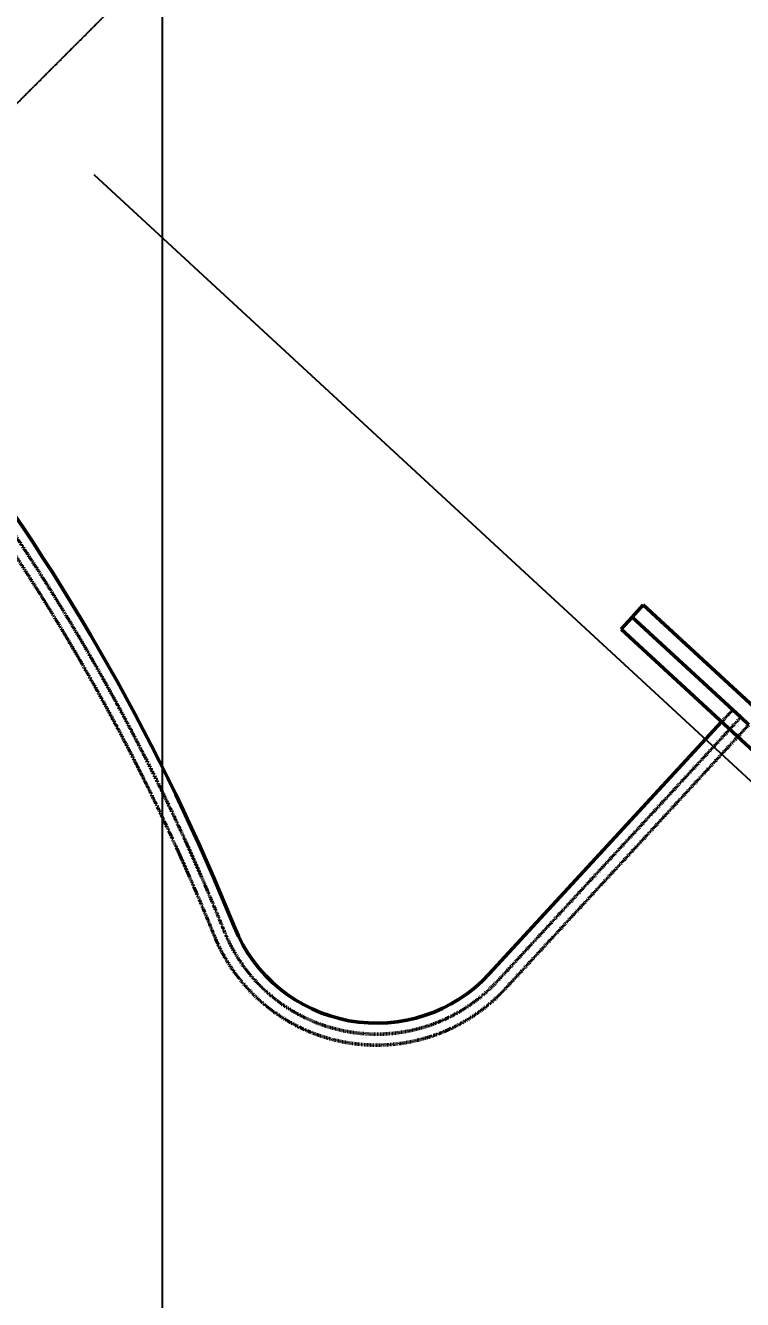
# Model space of a CAD drawing. Header units: millimetres. Extents: x -1263456 to 2767218, y -83310 to 50301.
# Drawn here: x 1091990 to 1092514, y -67080 to -66149 of the extents above; entities that cross this region are included whole.
import ezdxf

# ---------------------------------------------------------------- set-up
doc = ezdxf.new("R2010")
doc.units = ezdxf.units.MM
for name, pattern in [('AUSGEZOGEN', [0]), ('DASHED', [0.75, 0.5, -0.25]), ('DOT_CENTER', [14, 12, -1, 0, -1])]:
    doc.linetypes.add(name, pattern=pattern)
doc.layers.get('0').update_dxf_attribs({"color": 255, "lineweight": 50})
doc.layers.get('Defpoints').update_dxf_attribs({"linetype": 'AUSGEZOGEN'})
for name, color, linetype, lineweight in [('1', 2, 'Continuous', 25), ('AM_0', 7, 'Continuous', 50), ('AM_5', 3, 'Continuous', 25)]:
    doc.layers.add(name, color=color, linetype=linetype, lineweight=lineweight)
doc.styles.get("Standard").update_dxf_attribs({"font": 'ISOCP.SHX', "width": 0.7})
doc.dimstyles.new('AM_ISO$0', dxfattribs={"dimtxt": 3.5, "dimasz": 3.5, "dimexe": 1, "dimexo": 1, "dimgap": 1.5, "dimtad": 1, "dimdsep": 46, "dimtxsty": 'Standard', "dimcen": 0, "dimclrd": 256, "dimclre": 256, "dimclrt": 2, "dimazin": 2, "dimtp": 0.1, "dimtm": 0.1, "dimtfac": 0.71, "dimtmove": 0, "dimatfit": 3, "dimfxl": 1, "dimlwd": -1, "dimlwe": -1, "dimarcsym": 1})
doc.dimstyles.new('AM_ISO$2', dxfattribs={"dimtxt": 3.25, "dimasz": 3.25, "dimexe": 1, "dimexo": 1, "dimgap": 1.5, "dimtad": 1, "dimdsep": 46, "dimtxsty": 'Standard', "dimcen": 0, "dimclrd": 256, "dimclre": 256, "dimclrt": 2, "dimazin": 2, "dimtp": 0.1, "dimtm": 0.1, "dimtfac": 0.71, "dimtmove": 0, "dimatfit": 3, "dimfxl": 1, "dimlwd": -1, "dimlwe": -1, "dimarcsym": 1})

# ---------------------------------------------------------------- blocks, each defined once
blk = doc.blocks.new('*D240')
at = {"layer": 'AM_5', "transparency": 16777216}
for p, q in [((1090659.94, -46860.23), (1090659.94, -49419.67)), ((1096659.94, -70454.35), (1096659.94, -49269.67)), ((1090922.44, -49344.67), (1096397.44, -49344.67))]:
    blk.add_line(p, q, dxfattribs=at)
for points in [[(1090922.44, -49300.92), (1090922.44, -49388.42), (1090659.94, -49344.67)], [(1096397.44, -49300.92), (1096397.44, -49388.42), (1096659.94, -49344.67)]]:
    blk.add_solid(points, dxfattribs=at)
at = {"layer": 'Defpoints', "color": 0, "transparency": 16777216}
for p in [(1090659.94, -46785.23), (1096659.94, -49344.67), (1096659.94, -70529.35, 93.67)]:
    blk.add_point(p, dxfattribs=at)
at = {"layer": 'AM_5', "color": 2, "transparency": 16777216, "insert": (1093659.94, -49100.92), "char_height": 262.5, "attachment_point": 5, "bg_fill": 3, "box_fill_scale": 1.1, "bg_fill_color": 256, "bg_fill_true_color": 13158600, "bg_fill_transparency": 0}
blk.add_mtext('6000', dxfattribs=at)
blk = doc.blocks.new('vent-lat')
at = {"color": 7, "linetype": 'Continuous'}
for p, q in [((56345.2, 93214.1), (56263.9, 93125.9)), ((56345.2, 93214.1), (69573.7, 81007.2)), ((56263.9, 93125.9), (56182.5, 93037.7)), ((56263.9, 93125.9), (56998.8, 92447.7)), ((56263.9, 93125.9), (56998.8, 92447.7)), ((56182.5, 93037.7), (69410.9, 80830.8)), ((56998.8, 92447.7), (57057.6, 92393.5)), ((56998.8, 92447.7), (57057.6, 92393.5)), ((55219.1, 90519.2), (56917.4, 92359.5)), ((57057.6, 92393.5), (57116.4, 92339.2)), ((57057.6, 92393.5), (57116.4, 92339.2))]:
    blk.add_line(p, q, dxfattribs=at)
at = {"color": 4, "linetype": 'DASHED'}
for p, q in [((56917.4, 92359.5), (56998.8, 92447.7)), ((55336.7, 90410.7), (57116.4, 92339.2)), ((56976.2, 92305.3), (57057.6, 92393.5)), ((55277.9, 90464.9), (56976.2, 92305.3))]:
    blk.add_line(p, q, dxfattribs=at)
for centre, radius, start, end in [((38479.3, 84859.3), 15962.5, 21.96499, 40.29198), ((38479.3, 84859.3), 15882.5, 21.96499, 36.25919), ((54396, 91278.7), 1280, 201.96499, 317.3), ((54396, 91278.7), 1200, 201.96499, 317.3)]:
    blk.add_arc(centre, radius, start, end, dxfattribs=at)
at = {"color": 7, "linetype": 'Continuous'}
for centre, radius, start, end in [((38479.3, 84859.3), 16042.5, 21.96499, 37.09859), ((54396, 91278.7), 1120, 201.96499, 317.3)]:
    blk.add_arc(centre, radius, start, end, dxfattribs=at)
at = {"layer": '1', "color": 6, "linetype": 'Continuous'}
for p, q in [((52828.4, 102841.5), (52828.4, 77715.1)), ((52329, 96357.8), (69293.4, 80703.5))]:
    blk.add_line(p, q, dxfattribs=at)
at = {"layer": '1', "color": 3, "linetype": 'DOT_CENTER'}
blk.add_line((53702.2, 98812.1), (30180.2, 75290.2), dxfattribs=at)
blk = doc.blocks.new('21112')
at = {"xscale": 0.1, "yscale": 0.1, "zscale": 0.1}
blk.add_blockref('vent-lat', (1086807.1, -76556.65, 4.58), dxfattribs=at)
blk = doc.blocks.new('*D248')
at = {"layer": 'AM_5', "transparency": 16777216}
blk.add_arc((1089659.11, -70529.72), 8624.83, 1.619313, 49.107222, dxfattribs=at)
for points in [[(1095279.16, -64040.98), (1095331.48, -63978.81), (1095118.83, -63852.94)], [(1098321.12, -70285.42), (1098239.88, -70286.56), (1098283.95, -70529.72)]]:
    blk.add_solid(points, dxfattribs=at)
at = {"layer": 'Defpoints', "color": 0, "transparency": 16777216}
for p in [(1102624.9, -54673.64, 1.67), (1094666.75, -64405.79, 0.32), (1097911.08, -68021.18), (1078370.47, -70529.72), (1117010.05, -70529.72)]:
    blk.add_point(p, dxfattribs=at)
at = {"layer": 'AM_5', "color": 2, "transparency": 16777216, "insert": (1097664.38, -66734.82), "char_height": 243.75, "attachment_point": 5, "rotation": 295.36327, "bg_fill": 3, "box_fill_scale": 1.1, "bg_fill_color": 256, "bg_fill_true_color": 13158600, "bg_fill_transparency": 0}
blk.add_mtext('50.73°', dxfattribs=at)

msp = doc.modelspace()

# ---------------------------------------------------------------- dimensions: what is measured, and where the dimension line sits
at = {"layer": 'AM_5'}
dim = msp.add_linear_dim(base=(1096659.94, -49344.67), p1=(1090659.94, -46785.23), p2=(1096659.94, -70529.35, 93.67), dimstyle='AM_ISO$0', override={"dimscale": 75, "dimdec": 0, "dimtdec": 6, "dimtfill": 1}, dxfattribs=at)
dim.commit()
dim.dimension.update_dxf_attribs({"geometry": '*D240', "text_midpoint": (1093659.94, -49100.92)})

# ---------------------------------------------------------------- next in the draw order: block references
at = {"layer": 'AM_0'}
msp.add_blockref('21112', (0, 663, -4.58), dxfattribs=at)

# ---------------------------------------------------------------- next in the draw order: dimensions: what is measured, and where the dimension line sits
at = {"layer": 'AM_5'}
dim = msp.add_angular_dim_2l(base=(1097911.08, -68021.18), line1=((1102624.9, -54673.64, 1.67), (1094666.75, -64405.79, 0.32)), line2=((1078370.47, -70529.72), (1117010.05, -70529.72)), dimstyle='AM_ISO$2', override={"dimscale": 75, "dimdec": 0, "dimpost": '', "dimadec": 2, "dimtdec": 6, "dimtfill": 1}, dxfattribs=at)
dim.commit()
dim.dimension.update_dxf_attribs({"geometry": '*D248', "text_midpoint": (1097664.38, -66734.82)})

doc.saveas('drawing.dxf')
